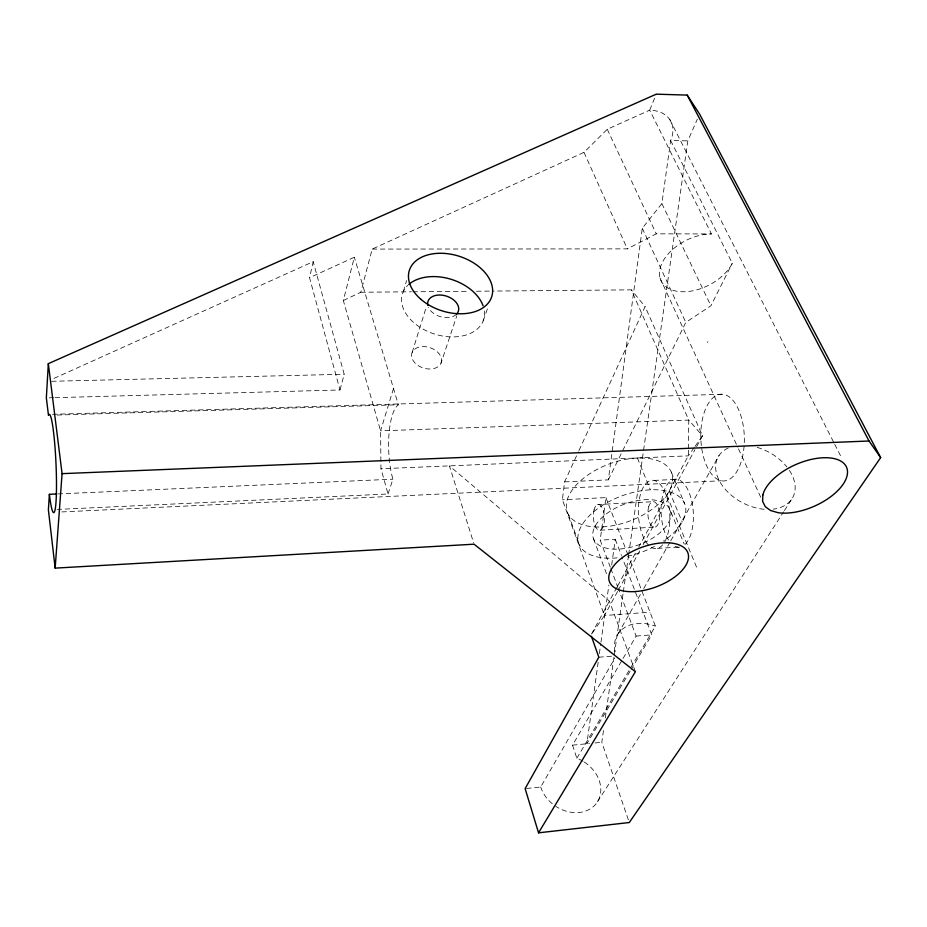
<?xml version="1.0" encoding="UTF-8"?>
<svg xmlns="http://www.w3.org/2000/svg" width="927" height="927" viewBox="0 0 927 927"><rect width="100%" height="100%" fill="white"/><g stroke="black" fill="none" stroke-linecap="round" stroke-linejoin="round"><path stroke-width="0.7" stroke-dasharray="4.63 3.48" d="M688.39 450.128L688.309 455.852L638.796 546.988M688.413 448.703L688.784 420.082L631.333 289.85L492.446 291.078M616.93 587.255L590.974 635.03L604.462 615.505L562.388 499.757L564.601 481.878L578.413 451.797M610.314 567.173L600.186 540.151L605.934 497.602L562.388 499.757M564.601 481.878L608.332 479.862L642.284 228.251L661.89 203.604L670.65 140.522A37.81 25.875 -29.2 0 0 649.7 110.162L656.235 94.172M598.182 662.249L586.861 743.755L630.36 670.754M599.363 653.674L600.754 643.662M600.963 642.237L608.9 585.041M611.681 565.018L615.261 539.282L600.186 540.151M628.355 819.804L601.797 742.295L603.848 727.985M605.285 717.95L614.091 656.386M614.288 654.949L623.095 593.373M623.303 591.947L628.425 556.142M628.633 554.717L687.811 140.869L697.336 119.177M55.029 397.671L339.989 389.977L309.548 277.694L313.199 261.681L52.572 379.027M57.057 509.456L388.054 493.987L380.974 468.749L380.568 430.823L343.338 300.522L354.334 257.243L309.548 277.694M343.338 300.522L360.788 292.248L372.202 249.085L584.01 152.352L607.266 129.27L649.7 110.162L711.449 233.952A40.498 25.11 -26.8 0 0 662.226 262.665A40.498 25.11 -26.8 0 0 682.909 291.762A40.498 25.11 -26.8 0 0 732.295 263.28L670.65 140.522L687.811 140.869M339.989 389.977L344.207 374.241L313.199 261.681M403.349 291.611L406.582 280.591M393.512 388.529L380.568 430.823L688.784 420.082L702.527 435.817L695.621 448.471M412.156 352.411L426.547 306.2M388.054 493.987L392.897 479.189A46.176 14.125 87.8 0 1 398.367 404.786L354.334 257.243M441.02 363.083A15.4 10.695 17.8 0 0 422.874 346.594A15.4 10.695 17.8 0 0 415.783 363.743A15.4 10.695 17.8 0 0 441.02 363.083L456.814 315.817M483.141 320.951L488.402 306.049M579.016 450.487L645.088 306.594L631.333 289.85M608.332 479.862L685.806 322.399L710.893 305.794L732.295 263.28M707.498 342.584L707.985 341.646M617.614 586.003L636.061 552.028M617.591 591.461L604.462 615.505L650.036 612.202M618.274 590.198L639.688 550.962M643.141 544.636L694.937 449.734M618.089 633.813L640.858 593.616M643.697 588.587L670.012 542.121M670.719 540.858L719.085 455.458M526.548 788.471L540.719 786.988L614.786 658.309M583.095 761.31A32.48 26.327 34 0 0 576.849 758.263L572.527 745.146L622.388 659.63M623.106 658.39L636.119 636.084L618.402 588.796M576.849 758.263L655.412 626.154L628.251 555.574M631.102 669.526L651.751 634.879L621.936 556.791M597.475 801.762L783.616 511.797M784.404 510.58L792.226 498.402M694.172 447.602L688.309 455.852L380.974 468.749M695.007 446.42L702.527 435.817L645.088 306.594M372.202 249.085L627.336 248.876L656.258 233.836L711.449 233.952M572.527 745.146L589.572 743.489M595.007 742.956L601.797 742.295M598.83 657.22L613.547 656.026M636.119 636.084L651.751 634.879M657.486 548.378L680.708 546.988A34.079 16.083 86.7 0 1 672.353 544.52M600.209 530.198L655.146 527.139M597.498 504.531L652.341 501.75M654.103 480.406L677.324 479.329M61.819 511.924L721.31 480.765M58.053 493.929L392.897 479.189M52.491 414.323L722.666 394.276M57.15 415.053L398.367 404.786M49.247 397.822L53.581 397.706M51.634 381.287L344.207 374.241M360.788 292.248L411.426 291.796M412.874 291.785L469.294 291.287M476.524 291.217L490.997 291.09M669.781 119.548L834.057 443.013M834.717 444.3L841.913 458.471M661.89 203.604L710.893 305.794M607.266 129.27L656.258 233.836M642.284 228.251L685.806 322.399M659.978 277.915L737.88 447.509M738.483 448.819L762.643 501.403M584.01 152.352L627.336 248.876M671.299 472.063L684.52 503.442M669.259 490.939L682.237 522.086M666.826 495.4L697.255 568.784M670.418 510.719A40.939 21.576 -20.5 0 1 618.054 549.132A40.939 21.576 -20.5 0 1 607.092 513.338A40.939 21.576 -20.5 0 1 670.418 510.719L684.196 544.068M637.405 457.996L650.383 489.815M605.934 497.602L627.73 554.23M615.261 539.282L621.426 555.447M610.812 568.529L617.903 587.44M593.581 538.911L607.058 575.157M635.401 671.693L609.41 601.102L449.421 465.887L473.616 542.828M568.413 514.392L579.908 546.003M668.564 540.059A34.079 16.083 86.7 0 1 665.308 487.938A34.079 16.083 86.7 0 1 690.082 495.145A34.079 16.083 86.7 0 1 684.694 544.752M648.587 545.146A34.241 15.678 86.7 0 1 643.802 486.408A34.241 15.678 86.7 0 1 669.526 510.893A34.241 15.678 86.7 0 1 649.352 545.887M456.582 314.149A15.956 10.718 17.7 0 1 441.611 317.011A15.956 10.718 17.7 0 1 428.459 307.416M484.346 311.02A42.561 28.598 17.7 0 1 433.523 333.72A42.561 28.598 17.7 0 1 407.787 285.389M701.333 445.528A43.395 21.761 88.3 0 1 728.715 396.547A43.395 21.761 88.3 0 1 737.765 469.977A43.395 21.761 88.3 0 1 701.496 446.872M584.277 762.04A32.48 26.327 34 0 1 597.301 802.04A32.48 26.327 34 0 1 555.736 806.305M552.283 803.744A32.48 26.327 34 0 1 540.719 786.988M789.398 470.371A42.457 28.517 28.2 0 1 773.222 509.166M764.184 509.282A42.457 28.517 28.2 0 1 719.572 481.194A42.457 28.517 28.2 0 1 730.546 447.081M757.162 447.37A42.457 28.517 28.2 0 1 786.907 466.941M615.064 651.832A36.698 27.613 30.8 0 1 655.412 626.154M617.139 557.845A56.547 29.815 -20.5 0 1 584.45 521.333A56.547 29.815 -20.5 0 1 667.556 491.264A56.547 29.815 -20.5 0 1 663.419 541.101M654.508 546.432A56.547 29.815 -20.5 0 1 626.895 556.362M648.761 506.64A12.839 5.875 86.7 0 0 653.605 527.139A12.839 5.875 86.7 0 0 658.993 509.502A12.839 5.875 86.7 0 0 648.761 506.64M594.161 509.468A12.978 5.504 86.8 0 0 598.772 530.198A12.978 5.504 86.8 0 0 603.755 512.399A12.978 5.504 86.8 0 0 594.161 509.468M594.311 526.884A55.701 30.324 -20.7 0 0 672.643 477.915A55.701 30.324 -20.7 0 0 591.496 472.619A55.701 30.324 -20.7 0 0 594.311 526.884"/><path stroke-width="1.39" d="M591.438 636.339L598.83 657.22L525.134 788.622L538.552 832.828L629.282 822.527L880.65 457.614L699.572 114.067L687.197 95.099L656.235 94.172L48.331 363.662L46.35 397.903L48.471 415.319A49.224 4.473 87.4 0 1 54.925 446.188A49.224 4.473 87.4 0 1 55.62 506.223A49.224 4.473 87.4 0 1 49.386 494.311L56.605 493.987M49.386 494.311L48.389 509.862L55.157 568.124L474.045 544.195L635.401 671.693L538.552 832.828M55.157 568.124L62.074 473.651L48.331 363.662M62.074 473.651L869.028 440.997L880.65 457.614M687.197 95.099L869.028 440.997M408.749 284.496A42.561 28.598 17.7 0 1 449.919 278.946A42.561 28.598 17.7 0 1 483.083 305.794M427.81 305.447A15.956 10.718 17.7 0 1 446.084 296.003A15.956 10.718 17.7 0 1 456.582 314.149M762.84 495.006L762.643 501.403L765.296 506.687L770.592 510.534L778.124 512.701A45.4 22.793 -23.7 0 0 842.226 485.505A45.4 22.793 -23.7 0 0 818.576 458.135A45.4 22.793 -23.7 0 0 762.84 495.006M420.997 299.386A43.233 28.61 17.7 0 0 491.275 297.926A43.233 28.61 17.7 0 0 439.34 253.28A43.233 28.61 17.7 0 0 420.997 299.386M634.23 591.611A41.773 21.054 -20.2 0 0 688.066 553.407A41.773 21.054 -20.2 0 0 623.686 556.64A41.773 21.054 -20.2 0 0 634.23 591.611"/></g></svg>
